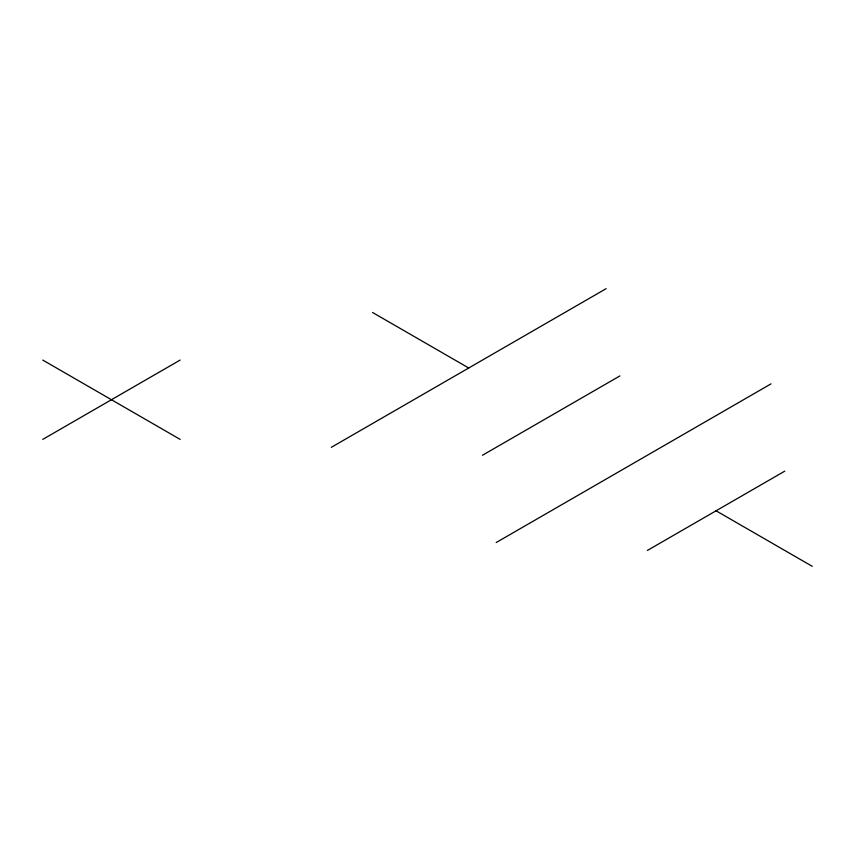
<?xml version="1.0" encoding="UTF-8"?>
<svg xmlns="http://www.w3.org/2000/svg" width="855" height="855" viewBox="0 0 855 855"><rect width="100%" height="100%" fill="white"/><g stroke="black" fill="none" stroke-linecap="round" stroke-linejoin="round"><path stroke-width="1.28" d="M42.75 439.395L180.159 360.062M331.312 447.336L606.131 288.669M482.466 455.266L619.875 375.933M496.21 542.53L771.028 383.863M647.353 550.47L784.772 471.137M372.534 312.47L468.722 368.003M716.063 510.798L812.25 566.331M42.75 360.062L180.159 439.395"/></g></svg>
